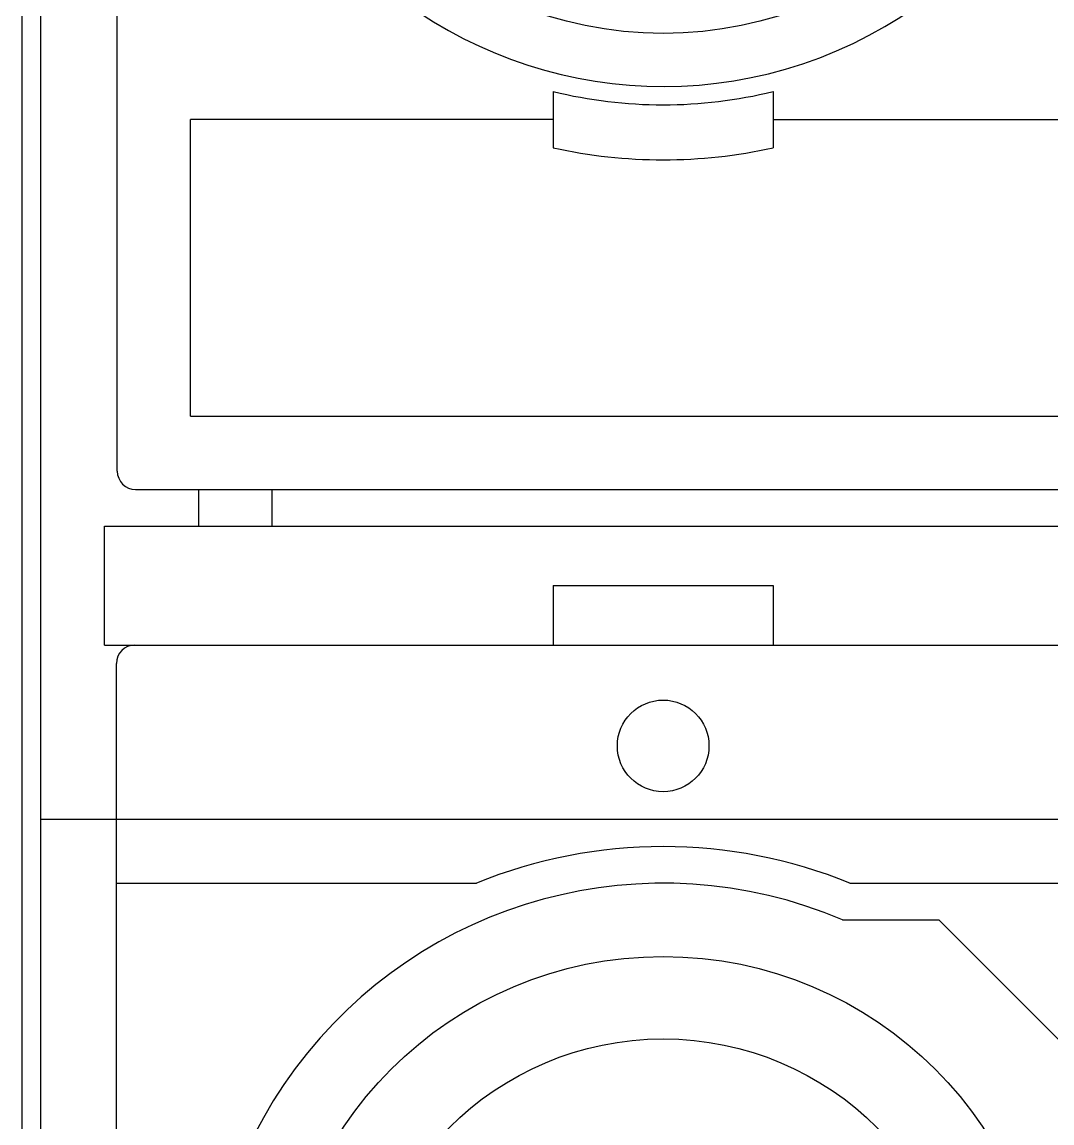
# Model space of a CAD drawing. Header units: millimetres. Extents: x 976 to 9349, y -1578 to 2211.
# Drawn here: x 4392.8 to 4449.1, y 498.7 to 558.8 of the extents above; entities that cross this region are included whole.
import ezdxf

# ---------------------------------------------------------------- set-up
doc = ezdxf.new("R2010")
doc.units = ezdxf.units.MM
for name, color, linetype in [('Płytki', 254, 'Continuous'), ('Urządzenia', 183, 'Continuous'), ('Ściany', 7, 'Continuous')]:
    doc.layers.add(name, color=color, linetype=linetype)

# ---------------------------------------------------------------- blocks, each defined once
blk = doc.blocks.new('Z$W@#22483')
blk.add_line((0, 0), (0, 257.2))
blk = doc.blocks.new('Z$W@#27038')
for p, q in [((1, 84.7), (58.7, 84.7)), ((0, 2.2), (0, 83.7)), ((0, 71.7), (19.652, 71.7)), ((40.048, 71.7), (59.7, 71.7)), ((39.648, 69.7), (44.891, 69.7)), ((55.433, 59.158), (44.891, 69.7))]:
    blk.add_line(p, q)
for centre, radius in [((29.85, 79.2), 2.5), ((29.85, 46.7), 21), ((29.85, 46.7), 16.5)]:
    blk.add_circle(centre, radius)
for centre, radius, start, end in [((1, 83.7), 1, 90, 180), ((29.85, 46.7), 27, 67.80839, 112.19161), ((29.85, 46.7), 25, 66.92608, 12.96768)]:
    blk.add_arc(centre, radius, start, end)
blk = doc.blocks.new('Z$W@#4253')
for p, q in [((0, 0), (0, 6.5)), ((0, 6.5), (61, 6.5)), ((61, 0), (61, 6.5)), ((24.5, 3.25), (36.5, 3.25)), ((24.5, 3.25), (24.5, 0)), ((36.5, 3.25), (36.5, 0)), ((0, 0), (61, 0))]:
    blk.add_line(p, q)
blk = doc.blocks.new('Z$W@#27168')
for p, q in [((0, 3), (0, 85)), ((23.8, 23.731), (23.8, 20.65)), ((35.8, 23.731), (35.8, 20.65)), ((4, 6), (4, 22.191)), ((23.8, 22.191), (4, 22.191)), ((35.8, 22.191), (55.6, 22.191)), ((4, 6), (55.6, 6)), ((1, 2), (58.6, 2)), ((4.45, 0), (4.45, 2)), ((8.45, 0), (8.45, 2)), ((4.45, 0), (8.45, 0)), ((4.45, 0), (8.45, 0))]:
    blk.add_line(p, q)
blk.add_circle((29.8, 48), 21.1)
for centre, radius, start, end in [((29.8, 48), 24, 73.40216, 6.4916), ((29.8, 48), 25, 256.11346, 283.88654), ((29.8, 48), 28, 257.62637, 282.37363), ((1, 3), 1, 180, 270)]:
    blk.add_arc(centre, radius, start, end)

msp = doc.modelspace()

# ---------------------------------------------------------------- linework, layer by layer
at = {"layer": 'Płytki'}
for p, q in [((4393.827, 695.259), (4393.827, 439.559)), ((4393.827, 515.259), (4479.627, 515.259))]:
    msp.add_line(p, q, dxfattribs=at)

# ---------------------------------------------------------------- block references
at = {"layer": 'Urządzenia'}
for name, p in [('Z$W@#27168', (4398.027, 531.259)), ('Z$W@#4253', (4397.327, 524.759)), ('Z$W@#27038', (4397.977, 440.059))]:
    msp.add_blockref(name, p, dxfattribs=at)
at = {"layer": 'Ściany'}
msp.add_blockref('Z$W@#22483', (4392.827, 438.559), dxfattribs=at)

doc.saveas('drawing.dxf')
